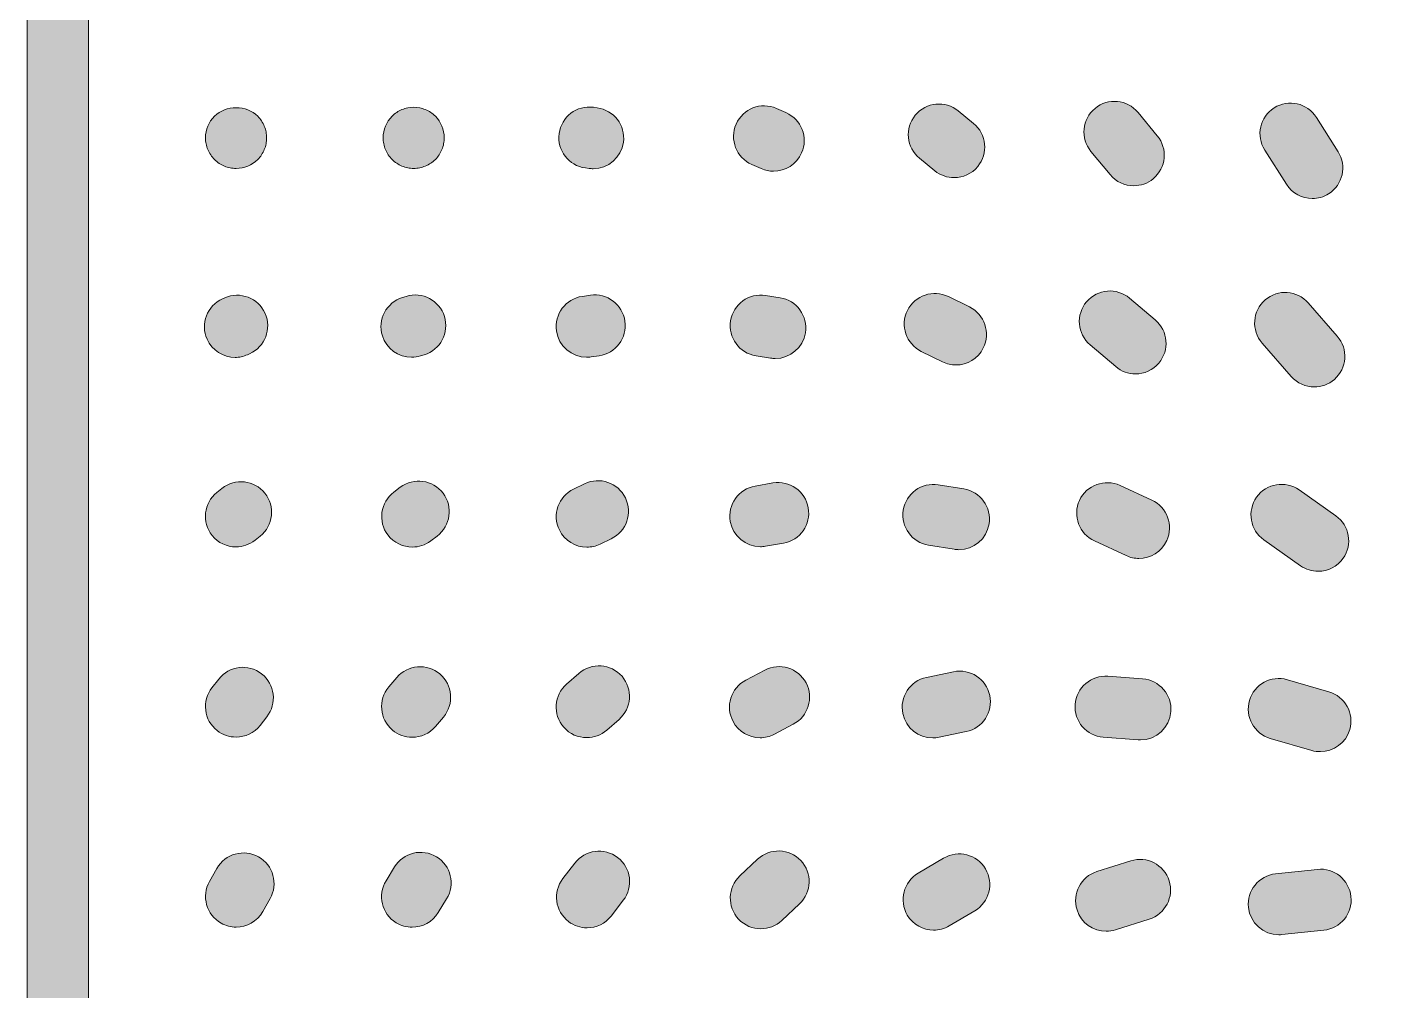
# Model space of a CAD drawing. Header units: millimetres. Extents: x 4.1 to 58.2, y -191.1 to -111.5.
# Drawn here: x 4.09 to 30.85, y -151.05 to -132.14 of the extents above; entities that cross this region are included whole.
import ezdxf

# ---------------------------------------------------------------- set-up
doc = ezdxf.new("R2010")
doc.units = ezdxf.units.MM
doc.header["$MEASUREMENT"] = 0
doc.layers.add('Layer 1', color=7, linetype='Continuous', lineweight=0)

msp = doc.modelspace()

# ---------------------------------------------------------------- hatches: boundary and pattern name
at = {"layer": 'Layer 1', "true_color": 0x006981, "transparency": 33554687}
h = msp.add_hatch(color=146, dxfattribs=at)
h.dxf.hatch_style = 2
edge = h.paths.add_edge_path()
edge.add_spline(control_points=[(5.286, -189.875), (5.286, -189.875), (57.014, -189.875), (57.014, -189.875), (57.014, -189.875), (57.014, -112.748), (57.014, -112.748), (57.014, -112.748), (5.286, -112.748), (5.286, -112.748), (5.286, -112.748), (5.286, -189.875), (5.286, -189.875)], knot_values=[0, 0, 0, 0, 1, 1, 1, 2, 2, 2, 3, 3, 3, 4, 4, 4, 4], degree=3, periodic=0)
edge = h.paths.add_edge_path()
edge.add_spline(control_points=[(57.614, -191.075), (57.614, -191.075), (4.686, -191.075), (4.686, -191.075), (4.355, -191.075), (4.086, -190.806), (4.086, -190.475), (4.086, -190.475), (4.086, -112.148), (4.086, -112.148), (4.086, -111.816), (4.355, -111.548), (4.686, -111.548), (4.686, -111.548), (57.614, -111.548), (57.614, -111.548), (57.945, -111.548), (58.214, -111.816), (58.214, -112.148), (58.214, -112.148), (58.214, -190.475), (58.214, -190.475), (58.214, -190.806), (57.945, -191.075), (57.614, -191.075)], knot_values=[0, 0, 0, 0, 1, 1, 1, 2, 2, 2, 3, 3, 3, 4, 4, 4, 5, 5, 5, 6, 6, 6, 7, 7, 7, 8, 8, 8, 8], degree=3, periodic=0)
h = msp.add_hatch(color=146, dxfattribs=at)
h.dxf.hatch_style = 2
edge = h.paths.add_edge_path()
edge.add_spline(control_points=[(25.804, -135.25), (25.631, -135.25), (25.46, -135.175), (25.341, -135.032), (25.341, -135.032), (24.964, -134.575), (24.964, -134.575), (24.753, -134.32), (24.789, -133.942), (25.044, -133.731), (25.299, -133.519), (25.678, -133.556), (25.889, -133.811), (25.889, -133.811), (26.266, -134.267), (26.266, -134.267), (26.477, -134.523), (26.441, -134.901), (26.186, -135.112), (26.074, -135.204), (25.939, -135.25), (25.804, -135.25)], knot_values=[0, 0, 0, 0, 1, 1, 1, 2, 2, 2, 3, 3, 3, 4, 4, 4, 5, 5, 5, 6, 6, 6, 7, 7, 7, 7], degree=3, periodic=0)
h = msp.add_hatch(color=146, dxfattribs=at)
h.dxf.hatch_style = 2
edge = h.paths.add_edge_path()
edge.add_spline(control_points=[(8.184, -134.909), (8.146, -134.909), (8.107, -134.906), (8.068, -134.899), (8.029, -134.892), (7.994, -134.881), (7.955, -134.863), (7.92, -134.849), (7.884, -134.832), (7.853, -134.81), (7.821, -134.789), (7.789, -134.761), (7.761, -134.736), (7.733, -134.708), (7.708, -134.676), (7.687, -134.645), (7.666, -134.609), (7.648, -134.577), (7.631, -134.539), (7.616, -134.503), (7.606, -134.465), (7.599, -134.429), (7.588, -134.391), (7.585, -134.348), (7.585, -134.309), (7.585, -134.151), (7.648, -133.999), (7.761, -133.886), (7.983, -133.664), (8.389, -133.664), (8.611, -133.886), (8.636, -133.914), (8.664, -133.946), (8.685, -133.978), (8.706, -134.01), (8.724, -134.045), (8.738, -134.08), (8.756, -134.119), (8.766, -134.154), (8.773, -134.193), (8.781, -134.232), (8.784, -134.271), (8.784, -134.309), (8.784, -134.348), (8.781, -134.391), (8.773, -134.429), (8.766, -134.465), (8.756, -134.503), (8.738, -134.539), (8.724, -134.577), (8.706, -134.609), (8.685, -134.645), (8.664, -134.676), (8.636, -134.708), (8.611, -134.736), (8.498, -134.846), (8.343, -134.909), (8.184, -134.909)], knot_values=[0, 0, 0, 0, 1, 1, 1, 2, 2, 2, 3, 3, 3, 4, 4, 4, 5, 5, 5, 6, 6, 6, 7, 7, 7, 8, 8, 8, 9, 9, 9, 10, 10, 10, 11, 11, 11, 12, 12, 12, 13, 13, 13, 14, 14, 14, 15, 15, 15, 16, 16, 16, 17, 17, 17, 18, 18, 18, 19, 19, 19, 19], degree=3, periodic=0)
h = msp.add_hatch(color=146, dxfattribs=at)
h.dxf.hatch_style = 2
edge = h.paths.add_edge_path()
edge.add_spline(control_points=[(11.67, -134.909), (11.631, -134.909), (11.592, -134.906), (11.553, -134.899), (11.515, -134.888), (11.479, -134.878), (11.44, -134.863), (11.405, -134.849), (11.37, -134.828), (11.338, -134.807), (11.306, -134.786), (11.275, -134.761), (11.247, -134.733), (11.218, -134.705), (11.194, -134.676), (11.172, -134.641), (11.151, -134.609), (11.134, -134.574), (11.116, -134.539), (11.102, -134.503), (11.091, -134.465), (11.084, -134.426), (11.074, -134.387), (11.07, -134.348), (11.07, -134.309), (11.07, -134.151), (11.134, -133.996), (11.247, -133.886), (11.275, -133.858), (11.306, -133.833), (11.338, -133.809), (11.37, -133.788), (11.405, -133.77), (11.44, -133.755), (11.479, -133.738), (11.515, -133.727), (11.553, -133.72), (11.631, -133.706), (11.712, -133.706), (11.79, -133.72), (11.825, -133.727), (11.864, -133.738), (11.899, -133.755), (11.938, -133.77), (11.973, -133.788), (12.005, -133.809), (12.037, -133.833), (12.069, -133.858), (12.097, -133.886), (12.206, -133.996), (12.27, -134.151), (12.27, -134.309), (12.27, -134.348), (12.266, -134.387), (12.259, -134.426), (12.252, -134.465), (12.241, -134.503), (12.224, -134.539), (12.21, -134.574), (12.192, -134.609), (12.171, -134.641), (12.15, -134.676), (12.121, -134.705), (12.097, -134.733), (12.069, -134.761), (12.037, -134.786), (12.005, -134.807), (11.97, -134.828), (11.938, -134.849), (11.899, -134.863), (11.864, -134.878), (11.825, -134.888), (11.79, -134.899), (11.751, -134.906), (11.709, -134.909), (11.67, -134.909)], knot_values=[0, 0, 0, 0, 1, 1, 1, 2, 2, 2, 3, 3, 3, 4, 4, 4, 5, 5, 5, 6, 6, 6, 7, 7, 7, 8, 8, 8, 9, 9, 9, 10, 10, 10, 11, 11, 11, 12, 12, 12, 13, 13, 13, 14, 14, 14, 15, 15, 15, 16, 16, 16, 17, 17, 17, 18, 18, 18, 19, 19, 19, 20, 20, 20, 21, 21, 21, 22, 22, 22, 23, 23, 23, 24, 24, 24, 25, 25, 25, 25], degree=3, periodic=0)
h = msp.add_hatch(color=146, dxfattribs=at)
h.dxf.hatch_style = 2
edge = h.paths.add_edge_path()
edge.add_spline(control_points=[(15.194, -134.915), (15.167, -134.915), (15.141, -134.913), (15.114, -134.909), (15.114, -134.909), (15.041, -134.9), (15.041, -134.9), (14.713, -134.856), (14.482, -134.554), (14.526, -134.226), (14.57, -133.897), (14.872, -133.664), (15.2, -133.71), (15.2, -133.71), (15.272, -133.72), (15.272, -133.72), (15.601, -133.764), (15.831, -134.066), (15.788, -134.394), (15.747, -134.695), (15.49, -134.915), (15.194, -134.915)], knot_values=[0, 0, 0, 0, 1, 1, 1, 2, 2, 2, 3, 3, 3, 4, 4, 4, 5, 5, 5, 6, 6, 6, 7, 7, 7, 7], degree=3, periodic=0)
h = msp.add_hatch(color=146, dxfattribs=at)
h.dxf.hatch_style = 2
edge = h.paths.add_edge_path()
edge.add_spline(control_points=[(18.736, -134.964), (18.655, -134.964), (18.573, -134.948), (18.494, -134.913), (18.494, -134.913), (18.307, -134.831), (18.307, -134.831), (18.004, -134.697), (17.866, -134.343), (17.999, -134.04), (18.133, -133.737), (18.486, -133.598), (18.79, -133.732), (18.79, -133.732), (18.977, -133.815), (18.977, -133.815), (19.281, -133.948), (19.419, -134.302), (19.285, -134.605), (19.186, -134.83), (18.966, -134.964), (18.736, -134.964)], knot_values=[0, 0, 0, 0, 1, 1, 1, 2, 2, 2, 3, 3, 3, 4, 4, 4, 5, 5, 5, 6, 6, 6, 7, 7, 7, 7], degree=3, periodic=0)
h = msp.add_hatch(color=146, dxfattribs=at)
h.dxf.hatch_style = 2
edge = h.paths.add_edge_path()
edge.add_spline(control_points=[(22.279, -135.091), (22.145, -135.091), (22.01, -135.046), (21.898, -134.955), (21.898, -134.955), (21.599, -134.709), (21.599, -134.709), (21.343, -134.499), (21.306, -134.121), (21.516, -133.865), (21.726, -133.609), (22.105, -133.572), (22.361, -133.782), (22.361, -133.782), (22.66, -134.027), (22.66, -134.027), (22.916, -134.237), (22.953, -134.616), (22.743, -134.872), (22.624, -135.016), (22.452, -135.091), (22.279, -135.091)], knot_values=[0, 0, 0, 0, 1, 1, 1, 2, 2, 2, 3, 3, 3, 4, 4, 4, 5, 5, 5, 6, 6, 6, 7, 7, 7, 7], degree=3, periodic=0)
h = msp.add_hatch(color=146, dxfattribs=at)
h.dxf.hatch_style = 2
edge = h.paths.add_edge_path()
edge.add_spline(control_points=[(29.309, -135.501), (29.11, -135.501), (28.915, -135.403), (28.801, -135.222), (28.801, -135.222), (28.375, -134.549), (28.375, -134.549), (28.198, -134.268), (28.281, -133.898), (28.561, -133.721), (28.84, -133.543), (29.212, -133.627), (29.389, -133.907), (29.389, -133.907), (29.815, -134.581), (29.815, -134.581), (29.992, -134.861), (29.909, -135.231), (29.629, -135.408), (29.529, -135.471), (29.418, -135.501), (29.309, -135.501)], knot_values=[0, 0, 0, 0, 1, 1, 1, 2, 2, 2, 3, 3, 3, 4, 4, 4, 5, 5, 5, 6, 6, 6, 7, 7, 7, 7], degree=3, periodic=0)
h = msp.add_hatch(color=146, dxfattribs=at)
h.dxf.hatch_style = 2
edge = h.paths.add_edge_path()
edge.add_spline(control_points=[(22.313, -138.768), (22.224, -138.768), (22.133, -138.748), (22.048, -138.706), (22.048, -138.706), (21.635, -138.502), (21.635, -138.502), (21.338, -138.355), (21.216, -137.995), (21.362, -137.698), (21.509, -137.401), (21.869, -137.279), (22.166, -137.426), (22.166, -137.426), (22.579, -137.629), (22.579, -137.629), (22.876, -137.776), (22.998, -138.136), (22.851, -138.433), (22.747, -138.645), (22.534, -138.768), (22.313, -138.768)], knot_values=[0, 0, 0, 0, 1, 1, 1, 2, 2, 2, 3, 3, 3, 4, 4, 4, 5, 5, 5, 6, 6, 6, 7, 7, 7, 7], degree=3, periodic=0)
h = msp.add_hatch(color=146, dxfattribs=at)
h.dxf.hatch_style = 2
edge = h.paths.add_edge_path()
edge.add_spline(control_points=[(25.838, -138.943), (25.701, -138.943), (25.563, -138.896), (25.45, -138.8), (25.45, -138.8), (24.947, -138.373), (24.947, -138.373), (24.694, -138.158), (24.663, -137.779), (24.878, -137.527), (25.092, -137.274), (25.47, -137.243), (25.723, -137.458), (25.723, -137.458), (26.227, -137.885), (26.227, -137.885), (26.48, -138.1), (26.511, -138.478), (26.296, -138.731), (26.178, -138.871), (26.009, -138.943), (25.838, -138.943)], knot_values=[0, 0, 0, 0, 1, 1, 1, 2, 2, 2, 3, 3, 3, 4, 4, 4, 5, 5, 5, 6, 6, 6, 7, 7, 7, 7], degree=3, periodic=0)
h = msp.add_hatch(color=146, dxfattribs=at)
h.dxf.hatch_style = 2
edge = h.paths.add_edge_path()
edge.add_spline(control_points=[(29.348, -139.198), (29.18, -139.198), (29.014, -139.128), (28.895, -138.992), (28.895, -138.992), (28.325, -138.338), (28.325, -138.338), (28.107, -138.088), (28.133, -137.709), (28.383, -137.492), (28.633, -137.274), (29.012, -137.3), (29.23, -137.55), (29.23, -137.55), (29.8, -138.204), (29.8, -138.204), (30.018, -138.454), (29.992, -138.833), (29.742, -139.051), (29.628, -139.15), (29.488, -139.198), (29.348, -139.198)], knot_values=[0, 0, 0, 0, 1, 1, 1, 2, 2, 2, 3, 3, 3, 4, 4, 4, 5, 5, 5, 6, 6, 6, 7, 7, 7, 7], degree=3, periodic=0)
h = msp.add_hatch(color=146, dxfattribs=at)
h.dxf.hatch_style = 2
edge = h.paths.add_edge_path()
edge.add_spline(control_points=[(8.164, -138.619), (7.935, -138.619), (7.716, -138.486), (7.616, -138.263), (7.481, -137.961), (7.617, -137.606), (7.919, -137.471), (7.919, -137.471), (7.961, -137.452), (7.961, -137.452), (8.264, -137.316), (8.619, -137.452), (8.754, -137.755), (8.889, -138.057), (8.754, -138.412), (8.451, -138.547), (8.451, -138.547), (8.409, -138.566), (8.409, -138.566), (8.329, -138.602), (8.246, -138.619), (8.164, -138.619)], knot_values=[0, 0, 0, 0, 1, 1, 1, 2, 2, 2, 3, 3, 3, 4, 4, 4, 5, 5, 5, 6, 6, 6, 7, 7, 7, 7], degree=3, periodic=0)
h = msp.add_hatch(color=146, dxfattribs=at)
h.dxf.hatch_style = 2
edge = h.paths.add_edge_path()
edge.add_spline(control_points=[(11.629, -138.617), (11.373, -138.617), (11.135, -138.451), (11.056, -138.194), (10.958, -137.878), (11.135, -137.542), (11.451, -137.443), (11.451, -137.443), (11.524, -137.421), (11.524, -137.421), (11.841, -137.324), (12.177, -137.501), (12.274, -137.817), (12.372, -138.134), (12.195, -138.469), (11.879, -138.568), (11.879, -138.568), (11.806, -138.59), (11.806, -138.59), (11.747, -138.608), (11.687, -138.617), (11.629, -138.617)], knot_values=[0, 0, 0, 0, 1, 1, 1, 2, 2, 2, 3, 3, 3, 4, 4, 4, 5, 5, 5, 6, 6, 6, 7, 7, 7, 7], degree=3, periodic=0)
h = msp.add_hatch(color=146, dxfattribs=at)
h.dxf.hatch_style = 2
edge = h.paths.add_edge_path()
edge.add_spline(control_points=[(15.066, -138.616), (14.772, -138.616), (14.515, -138.4), (14.473, -138.1), (14.426, -137.772), (14.654, -137.469), (14.982, -137.422), (14.982, -137.422), (15.139, -137.399), (15.139, -137.399), (15.469, -137.351), (15.771, -137.581), (15.818, -137.909), (15.865, -138.237), (15.637, -138.54), (15.309, -138.587), (15.309, -138.587), (15.152, -138.61), (15.152, -138.61), (15.123, -138.614), (15.094, -138.616), (15.066, -138.616)], knot_values=[0, 0, 0, 0, 1, 1, 1, 2, 2, 2, 3, 3, 3, 4, 4, 4, 5, 5, 5, 6, 6, 6, 7, 7, 7, 7], degree=3, periodic=0)
h = msp.add_hatch(color=146, dxfattribs=at)
h.dxf.hatch_style = 2
edge = h.paths.add_edge_path()
edge.add_spline(control_points=[(18.768, -138.641), (18.737, -138.641), (18.705, -138.639), (18.674, -138.633), (18.674, -138.633), (18.39, -138.589), (18.39, -138.589), (18.063, -138.537), (17.839, -138.23), (17.891, -137.902), (17.943, -137.575), (18.25, -137.351), (18.577, -137.403), (18.577, -137.403), (18.861, -137.448), (18.861, -137.448), (19.188, -137.5), (19.412, -137.807), (19.36, -138.135), (19.313, -138.43), (19.058, -138.641), (18.768, -138.641)], knot_values=[0, 0, 0, 0, 1, 1, 1, 2, 2, 2, 3, 3, 3, 4, 4, 4, 5, 5, 5, 6, 6, 6, 7, 7, 7, 7], degree=3, periodic=0)
h = msp.add_hatch(color=146, dxfattribs=at)
h.dxf.hatch_style = 2
edge = h.paths.add_edge_path()
edge.add_spline(control_points=[(8.183, -142.339), (8.007, -142.339), (7.833, -142.262), (7.715, -142.114), (7.508, -141.855), (7.55, -141.478), (7.808, -141.271), (7.808, -141.271), (7.907, -141.191), (7.907, -141.191), (8.166, -140.984), (8.544, -141.026), (8.751, -141.285), (8.958, -141.544), (8.916, -141.921), (8.657, -142.128), (8.657, -142.128), (8.558, -142.208), (8.558, -142.208), (8.447, -142.296), (8.315, -142.339), (8.183, -142.339)], knot_values=[0, 0, 0, 0, 1, 1, 1, 2, 2, 2, 3, 3, 3, 4, 4, 4, 5, 5, 5, 6, 6, 6, 7, 7, 7, 7], degree=3, periodic=0)
h = msp.add_hatch(color=146, dxfattribs=at)
h.dxf.hatch_style = 2
edge = h.paths.add_edge_path()
edge.add_spline(control_points=[(11.644, -142.343), (11.462, -142.343), (11.282, -142.261), (11.164, -142.105), (10.965, -141.841), (11.017, -141.465), (11.281, -141.265), (11.281, -141.265), (11.408, -141.169), (11.408, -141.169), (11.672, -140.969), (12.048, -141.022), (12.248, -141.286), (12.448, -141.55), (12.395, -141.927), (12.131, -142.126), (12.131, -142.126), (12.005, -142.222), (12.005, -142.222), (11.897, -142.304), (11.769, -142.343), (11.644, -142.343)], knot_values=[0, 0, 0, 0, 1, 1, 1, 2, 2, 2, 3, 3, 3, 4, 4, 4, 5, 5, 5, 6, 6, 6, 7, 7, 7, 7], degree=3, periodic=0)
h = msp.add_hatch(color=146, dxfattribs=at)
h.dxf.hatch_style = 2
edge = h.paths.add_edge_path()
edge.add_spline(control_points=[(15.07, -142.345), (14.848, -142.345), (14.634, -142.221), (14.53, -142.007), (14.385, -141.709), (14.51, -141.35), (14.808, -141.206), (14.808, -141.206), (15.025, -141.1), (15.025, -141.1), (15.323, -140.955), (15.682, -141.08), (15.826, -141.378), (15.971, -141.677), (15.847, -142.035), (15.548, -142.18), (15.548, -142.18), (15.332, -142.285), (15.332, -142.285), (15.247, -142.326), (15.158, -142.345), (15.07, -142.345)], knot_values=[0, 0, 0, 0, 1, 1, 1, 2, 2, 2, 3, 3, 3, 4, 4, 4, 5, 5, 5, 6, 6, 6, 7, 7, 7, 7], degree=3, periodic=0)
h = msp.add_hatch(color=146, dxfattribs=at)
h.dxf.hatch_style = 2
edge = h.paths.add_edge_path()
edge.add_spline(control_points=[(18.475, -142.337), (18.189, -142.337), (17.935, -142.131), (17.885, -141.839), (17.828, -141.512), (18.046, -141.202), (18.373, -141.145), (18.373, -141.145), (18.722, -141.085), (18.722, -141.085), (19.048, -141.03), (19.359, -141.247), (19.416, -141.573), (19.473, -141.9), (19.254, -142.21), (18.927, -142.267), (18.927, -142.267), (18.578, -142.328), (18.578, -142.328), (18.544, -142.333), (18.509, -142.337), (18.475, -142.337)], knot_values=[0, 0, 0, 0, 1, 1, 1, 2, 2, 2, 3, 3, 3, 4, 4, 4, 5, 5, 5, 6, 6, 6, 7, 7, 7, 7], degree=3, periodic=0)
h = msp.add_hatch(color=146, dxfattribs=at)
h.dxf.hatch_style = 2
edge = h.paths.add_edge_path()
edge.add_spline(control_points=[(25.907, -142.566), (25.822, -142.566), (25.737, -142.548), (25.656, -142.511), (25.656, -142.511), (25.033, -142.223), (25.033, -142.223), (24.732, -142.084), (24.601, -141.728), (24.739, -141.427), (24.878, -141.126), (25.235, -140.995), (25.536, -141.134), (25.536, -141.134), (26.158, -141.421), (26.158, -141.421), (26.459, -141.56), (26.591, -141.916), (26.452, -142.217), (26.351, -142.437), (26.133, -142.566), (25.907, -142.566)], knot_values=[0, 0, 0, 0, 1, 1, 1, 2, 2, 2, 3, 3, 3, 4, 4, 4, 5, 5, 5, 6, 6, 6, 7, 7, 7, 7], degree=3, periodic=0)
h = msp.add_hatch(color=146, dxfattribs=at)
h.dxf.hatch_style = 2
edge = h.paths.add_edge_path()
edge.add_spline(control_points=[(29.424, -142.819), (29.304, -142.819), (29.184, -142.783), (29.079, -142.709), (29.079, -142.709), (28.359, -142.201), (28.359, -142.201), (28.089, -142.011), (28.024, -141.636), (28.215, -141.365), (28.406, -141.095), (28.78, -141.03), (29.051, -141.221), (29.051, -141.221), (29.77, -141.728), (29.77, -141.728), (30.041, -141.919), (30.105, -142.293), (29.915, -142.564), (29.798, -142.73), (29.612, -142.819), (29.424, -142.819)], knot_values=[0, 0, 0, 0, 1, 1, 1, 2, 2, 2, 3, 3, 3, 4, 4, 4, 5, 5, 5, 6, 6, 6, 7, 7, 7, 7], degree=3, periodic=0)
h = msp.add_hatch(color=146, dxfattribs=at)
h.dxf.hatch_style = 2
edge = h.paths.add_edge_path()
edge.add_spline(control_points=[(22.373, -142.394), (22.341, -142.394), (22.309, -142.392), (22.277, -142.386), (22.277, -142.386), (21.778, -142.307), (21.778, -142.307), (21.451, -142.254), (21.228, -141.947), (21.28, -141.619), (21.333, -141.292), (21.64, -141.069), (21.967, -141.121), (21.967, -141.121), (22.467, -141.201), (22.467, -141.201), (22.794, -141.254), (23.017, -141.561), (22.964, -141.889), (22.917, -142.184), (22.662, -142.394), (22.373, -142.394)], knot_values=[0, 0, 0, 0, 1, 1, 1, 2, 2, 2, 3, 3, 3, 4, 4, 4, 5, 5, 5, 6, 6, 6, 7, 7, 7, 7], degree=3, periodic=0)
h = msp.add_hatch(color=146, dxfattribs=at)
h.dxf.hatch_style = 2
edge = h.paths.add_edge_path()
edge.add_spline(control_points=[(8.184, -146.073), (8.054, -146.073), (7.924, -146.031), (7.814, -145.945), (7.553, -145.741), (7.508, -145.363), (7.712, -145.103), (7.712, -145.103), (7.844, -144.934), (7.844, -144.934), (8.049, -144.672), (8.426, -144.627), (8.687, -144.831), (8.948, -145.036), (8.993, -145.413), (8.789, -145.674), (8.789, -145.674), (8.657, -145.843), (8.657, -145.843), (8.538, -145.994), (8.362, -146.073), (8.184, -146.073)], knot_values=[0, 0, 0, 0, 1, 1, 1, 2, 2, 2, 3, 3, 3, 4, 4, 4, 5, 5, 5, 6, 6, 6, 7, 7, 7, 7], degree=3, periodic=0)
h = msp.add_hatch(color=146, dxfattribs=at)
h.dxf.hatch_style = 2
edge = h.paths.add_edge_path()
edge.add_spline(control_points=[(11.64, -146.077), (11.503, -146.077), (11.366, -146.03), (11.253, -145.935), (11, -145.72), (10.968, -145.342), (11.183, -145.089), (11.183, -145.089), (11.339, -144.904), (11.339, -144.904), (11.553, -144.651), (11.932, -144.62), (12.184, -144.834), (12.437, -145.048), (12.469, -145.426), (12.255, -145.679), (12.255, -145.679), (12.099, -145.864), (12.099, -145.864), (11.98, -146.004), (11.811, -146.077), (11.64, -146.077)], knot_values=[0, 0, 0, 0, 1, 1, 1, 2, 2, 2, 3, 3, 3, 4, 4, 4, 5, 5, 5, 6, 6, 6, 7, 7, 7, 7], degree=3, periodic=0)
h = msp.add_hatch(color=146, dxfattribs=at)
h.dxf.hatch_style = 2
edge = h.paths.add_edge_path()
edge.add_spline(control_points=[(15.067, -146.084), (14.9, -146.084), (14.733, -146.015), (14.615, -145.879), (14.397, -145.629), (14.423, -145.25), (14.672, -145.032), (14.672, -145.032), (14.913, -144.822), (14.913, -144.822), (15.163, -144.605), (15.542, -144.63), (15.76, -144.88), (15.977, -145.13), (15.951, -145.509), (15.702, -145.727), (15.702, -145.727), (15.461, -145.937), (15.461, -145.937), (15.347, -146.036), (15.207, -146.084), (15.067, -146.084)], knot_values=[0, 0, 0, 0, 1, 1, 1, 2, 2, 2, 3, 3, 3, 4, 4, 4, 5, 5, 5, 6, 6, 6, 7, 7, 7, 7], degree=3, periodic=0)
h = msp.add_hatch(color=146, dxfattribs=at)
h.dxf.hatch_style = 2
edge = h.paths.add_edge_path()
edge.add_spline(control_points=[(18.47, -146.086), (18.254, -146.086), (18.046, -145.97), (17.939, -145.767), (17.784, -145.474), (17.896, -145.111), (18.188, -144.956), (18.188, -144.956), (18.561, -144.759), (18.561, -144.759), (18.853, -144.603), (19.217, -144.716), (19.372, -145.008), (19.527, -145.301), (19.415, -145.664), (19.122, -145.819), (19.122, -145.819), (18.75, -146.016), (18.75, -146.016), (18.66, -146.064), (18.564, -146.086), (18.47, -146.086)], knot_values=[0, 0, 0, 0, 1, 1, 1, 2, 2, 2, 3, 3, 3, 4, 4, 4, 5, 5, 5, 6, 6, 6, 7, 7, 7, 7], degree=3, periodic=0)
h = msp.add_hatch(color=146, dxfattribs=at)
h.dxf.hatch_style = 2
edge = h.paths.add_edge_path()
edge.add_spline(control_points=[(21.858, -146.09), (21.58, -146.09), (21.331, -145.896), (21.272, -145.613), (21.204, -145.288), (21.412, -144.97), (21.736, -144.902), (21.736, -144.902), (22.268, -144.791), (22.268, -144.791), (22.59, -144.724), (22.911, -144.931), (22.978, -145.256), (23.046, -145.58), (22.838, -145.898), (22.514, -145.966), (22.514, -145.966), (21.982, -146.077), (21.982, -146.077), (21.94, -146.086), (21.899, -146.09), (21.858, -146.09)], knot_values=[0, 0, 0, 0, 1, 1, 1, 2, 2, 2, 3, 3, 3, 4, 4, 4, 5, 5, 5, 6, 6, 6, 7, 7, 7, 7], degree=3, periodic=0)
h = msp.add_hatch(color=146, dxfattribs=at)
h.dxf.hatch_style = 2
edge = h.paths.add_edge_path()
edge.add_spline(control_points=[(25.935, -146.129), (25.92, -146.129), (25.905, -146.128), (25.89, -146.127), (25.89, -146.127), (25.207, -146.076), (25.207, -146.076), (24.877, -146.051), (24.629, -145.763), (24.654, -145.433), (24.679, -145.102), (24.968, -144.855), (25.297, -144.879), (25.297, -144.879), (25.979, -144.93), (25.979, -144.93), (26.31, -144.955), (26.558, -145.243), (26.533, -145.573), (26.509, -145.888), (26.246, -146.129), (25.935, -146.129)], knot_values=[0, 0, 0, 0, 1, 1, 1, 2, 2, 2, 3, 3, 3, 4, 4, 4, 5, 5, 5, 6, 6, 6, 7, 7, 7, 7], degree=3, periodic=0)
h = msp.add_hatch(color=146, dxfattribs=at)
h.dxf.hatch_style = 2
edge = h.paths.add_edge_path()
edge.add_spline(control_points=[(29.467, -146.359), (29.412, -146.359), (29.356, -146.352), (29.3, -146.336), (29.3, -146.336), (28.485, -146.1), (28.485, -146.1), (28.167, -146.007), (27.984, -145.674), (28.076, -145.356), (28.168, -145.038), (28.5, -144.854), (28.819, -144.947), (28.819, -144.947), (29.634, -145.183), (29.634, -145.183), (29.952, -145.275), (30.135, -145.608), (30.043, -145.926), (29.967, -146.189), (29.727, -146.359), (29.467, -146.359)], knot_values=[0, 0, 0, 0, 1, 1, 1, 2, 2, 2, 3, 3, 3, 4, 4, 4, 5, 5, 5, 6, 6, 6, 7, 7, 7, 7], degree=3, periodic=0)
h = msp.add_hatch(color=146, dxfattribs=at)
h.dxf.hatch_style = 2
edge = h.paths.add_edge_path()
edge.add_spline(control_points=[(11.64, -149.806), (11.533, -149.806), (11.425, -149.778), (11.328, -149.718), (11.045, -149.545), (10.956, -149.176), (11.129, -148.893), (11.129, -148.893), (11.294, -148.623), (11.294, -148.623), (11.467, -148.34), (11.836, -148.251), (12.119, -148.424), (12.401, -148.596), (12.491, -148.966), (12.318, -149.248), (12.318, -149.248), (12.153, -149.519), (12.153, -149.519), (12.04, -149.704), (11.842, -149.806), (11.64, -149.806)], knot_values=[0, 0, 0, 0, 1, 1, 1, 2, 2, 2, 3, 3, 3, 4, 4, 4, 5, 5, 5, 6, 6, 6, 7, 7, 7, 7], degree=3, periodic=0)
h = msp.add_hatch(color=146, dxfattribs=at)
h.dxf.hatch_style = 2
edge = h.paths.add_edge_path()
edge.add_spline(control_points=[(15.074, -149.818), (14.947, -149.818), (14.819, -149.777), (14.71, -149.694), (14.447, -149.492), (14.397, -149.115), (14.599, -148.852), (14.599, -148.852), (14.833, -148.547), (14.833, -148.547), (15.034, -148.284), (15.411, -148.234), (15.674, -148.436), (15.937, -148.637), (15.987, -149.014), (15.785, -149.277), (15.785, -149.277), (15.551, -149.583), (15.551, -149.583), (15.433, -149.737), (15.255, -149.818), (15.074, -149.818)], knot_values=[0, 0, 0, 0, 1, 1, 1, 2, 2, 2, 3, 3, 3, 4, 4, 4, 5, 5, 5, 6, 6, 6, 7, 7, 7, 7], degree=3, periodic=0)
h = msp.add_hatch(color=146, dxfattribs=at)
h.dxf.hatch_style = 2
edge = h.paths.add_edge_path()
edge.add_spline(control_points=[(18.485, -149.836), (18.325, -149.836), (18.166, -149.772), (18.048, -149.647), (17.821, -149.405), (17.833, -149.026), (18.074, -148.798), (18.074, -148.798), (18.422, -148.471), (18.422, -148.471), (18.664, -148.244), (19.044, -148.256), (19.27, -148.497), (19.497, -148.739), (19.486, -149.118), (19.244, -149.345), (19.244, -149.345), (18.896, -149.673), (18.896, -149.673), (18.78, -149.782), (18.632, -149.836), (18.485, -149.836)], knot_values=[0, 0, 0, 0, 1, 1, 1, 2, 2, 2, 3, 3, 3, 4, 4, 4, 5, 5, 5, 6, 6, 6, 7, 7, 7, 7], degree=3, periodic=0)
h = msp.add_hatch(color=146, dxfattribs=at)
h.dxf.hatch_style = 2
edge = h.paths.add_edge_path()
edge.add_spline(control_points=[(8.185, -149.803), (8.085, -149.803), (7.983, -149.778), (7.89, -149.725), (7.602, -149.561), (7.5, -149.195), (7.663, -148.907), (7.663, -148.907), (7.808, -148.652), (7.808, -148.652), (7.971, -148.364), (8.337, -148.262), (8.625, -148.426), (8.914, -148.589), (9.015, -148.955), (8.852, -149.244), (8.852, -149.244), (8.708, -149.498), (8.708, -149.498), (8.597, -149.693), (8.394, -149.803), (8.185, -149.803)], knot_values=[0, 0, 0, 0, 1, 1, 1, 2, 2, 2, 3, 3, 3, 4, 4, 4, 5, 5, 5, 6, 6, 6, 7, 7, 7, 7], degree=3, periodic=0)
h = msp.add_hatch(color=146, dxfattribs=at)
h.dxf.hatch_style = 2
edge = h.paths.add_edge_path()
edge.add_spline(control_points=[(21.877, -149.863), (21.672, -149.863), (21.472, -149.757), (21.36, -149.568), (21.192, -149.283), (21.286, -148.915), (21.572, -148.746), (21.572, -148.746), (22.073, -148.45), (22.073, -148.45), (22.359, -148.281), (22.727, -148.376), (22.895, -148.661), (23.064, -148.946), (22.969, -149.314), (22.684, -149.483), (22.684, -149.483), (22.182, -149.779), (22.182, -149.779), (22.086, -149.836), (21.981, -149.863), (21.877, -149.863)], knot_values=[0, 0, 0, 0, 1, 1, 1, 2, 2, 2, 3, 3, 3, 4, 4, 4, 5, 5, 5, 6, 6, 6, 7, 7, 7, 7], degree=3, periodic=0)
h = msp.add_hatch(color=146, dxfattribs=at)
h.dxf.hatch_style = 2
edge = h.paths.add_edge_path()
edge.add_spline(control_points=[(25.263, -149.886), (25.008, -149.886), (24.772, -149.723), (24.691, -149.467), (24.591, -149.151), (24.765, -148.814), (25.081, -148.714), (25.081, -148.714), (25.745, -148.503), (25.745, -148.503), (26.061, -148.402), (26.398, -148.577), (26.499, -148.893), (26.599, -149.209), (26.424, -149.546), (26.108, -149.647), (26.108, -149.647), (25.444, -149.858), (25.444, -149.858), (25.384, -149.877), (25.323, -149.886), (25.263, -149.886)], knot_values=[0, 0, 0, 0, 1, 1, 1, 2, 2, 2, 3, 3, 3, 4, 4, 4, 5, 5, 5, 6, 6, 6, 7, 7, 7, 7], degree=3, periodic=0)
h = msp.add_hatch(color=146, dxfattribs=at)
h.dxf.hatch_style = 2
edge = h.paths.add_edge_path()
edge.add_spline(control_points=[(28.651, -149.954), (28.347, -149.954), (28.087, -149.725), (28.055, -149.417), (28.02, -149.088), (28.259, -148.792), (28.588, -148.758), (28.588, -148.758), (29.409, -148.671), (29.409, -148.671), (29.738, -148.632), (30.033, -148.875), (30.068, -149.205), (30.103, -149.534), (29.864, -149.83), (29.534, -149.864), (29.534, -149.864), (28.714, -149.951), (28.714, -149.951), (28.693, -149.953), (28.672, -149.954), (28.651, -149.954)], knot_values=[0, 0, 0, 0, 1, 1, 1, 2, 2, 2, 3, 3, 3, 4, 4, 4, 5, 5, 5, 6, 6, 6, 7, 7, 7, 7], degree=3, periodic=0)

# ---------------------------------------------------------------- linework, layer by layer
at = {"layer": 'Layer 1'}
for points, knots in [([(57.614, -191.075), (57.614, -191.075), (4.686, -191.075), (4.686, -191.075), (4.355, -191.075), (4.086, -190.806), (4.086, -190.475), (4.086, -190.475), (4.086, -112.148), (4.086, -112.148), (4.086, -111.816), (4.355, -111.548), (4.686, -111.548), (4.686, -111.548), (57.614, -111.548), (57.614, -111.548), (57.945, -111.548), (58.214, -111.816), (58.214, -112.148), (58.214, -112.148), (58.214, -190.475), (58.214, -190.475), (58.214, -190.806), (57.945, -191.075), (57.614, -191.075)], [0, 0, 0, 0, 1, 1, 1, 2, 2, 2, 3, 3, 3, 4, 4, 4, 5, 5, 5, 6, 6, 6, 7, 7, 7, 8, 8, 8, 8]), ([(5.286, -189.875), (5.286, -189.875), (57.014, -189.875), (57.014, -189.875), (57.014, -189.875), (57.014, -112.748), (57.014, -112.748), (57.014, -112.748), (5.286, -112.748), (5.286, -112.748), (5.286, -112.748), (5.286, -189.875), (5.286, -189.875)], [0, 0, 0, 0, 1, 1, 1, 2, 2, 2, 3, 3, 3, 4, 4, 4, 4]), ([(25.804, -135.25), (25.631, -135.25), (25.46, -135.175), (25.341, -135.032), (25.341, -135.032), (24.964, -134.575), (24.964, -134.575), (24.753, -134.32), (24.789, -133.942), (25.044, -133.731), (25.299, -133.519), (25.678, -133.556), (25.889, -133.811), (25.889, -133.811), (26.266, -134.267), (26.266, -134.267), (26.477, -134.523), (26.441, -134.901), (26.186, -135.112), (26.074, -135.204), (25.939, -135.25), (25.804, -135.25)], [0, 0, 0, 0, 1, 1, 1, 2, 2, 2, 3, 3, 3, 4, 4, 4, 5, 5, 5, 6, 6, 6, 7, 7, 7, 7]), ([(8.184, -134.909), (8.146, -134.909), (8.107, -134.906), (8.068, -134.899), (8.029, -134.892), (7.994, -134.881), (7.955, -134.863), (7.92, -134.849), (7.884, -134.832), (7.853, -134.81), (7.821, -134.789), (7.789, -134.761), (7.761, -134.736), (7.733, -134.708), (7.708, -134.676), (7.687, -134.645), (7.666, -134.609), (7.648, -134.577), (7.631, -134.539), (7.616, -134.503), (7.606, -134.465), (7.599, -134.429), (7.588, -134.391), (7.585, -134.348), (7.585, -134.309), (7.585, -134.151), (7.648, -133.999), (7.761, -133.886), (7.983, -133.664), (8.389, -133.664), (8.611, -133.886), (8.636, -133.914), (8.664, -133.946), (8.685, -133.978), (8.706, -134.01), (8.724, -134.045), (8.738, -134.08), (8.756, -134.119), (8.766, -134.154), (8.773, -134.193), (8.781, -134.232), (8.784, -134.271), (8.784, -134.309), (8.784, -134.348), (8.781, -134.391), (8.773, -134.429), (8.766, -134.465), (8.756, -134.503), (8.738, -134.539), (8.724, -134.577), (8.706, -134.609), (8.685, -134.645), (8.664, -134.676), (8.636, -134.708), (8.611, -134.736), (8.498, -134.846), (8.343, -134.909), (8.184, -134.909)], [0, 0, 0, 0, 1, 1, 1, 2, 2, 2, 3, 3, 3, 4, 4, 4, 5, 5, 5, 6, 6, 6, 7, 7, 7, 8, 8, 8, 9, 9, 9, 10, 10, 10, 11, 11, 11, 12, 12, 12, 13, 13, 13, 14, 14, 14, 15, 15, 15, 16, 16, 16, 17, 17, 17, 18, 18, 18, 19, 19, 19, 19]), ([(11.67, -134.909), (11.631, -134.909), (11.592, -134.906), (11.553, -134.899), (11.515, -134.888), (11.479, -134.878), (11.44, -134.863), (11.405, -134.849), (11.37, -134.828), (11.338, -134.807), (11.306, -134.786), (11.275, -134.761), (11.247, -134.733), (11.218, -134.705), (11.194, -134.676), (11.172, -134.641), (11.151, -134.609), (11.134, -134.574), (11.116, -134.539), (11.102, -134.503), (11.091, -134.465), (11.084, -134.426), (11.074, -134.387), (11.07, -134.348), (11.07, -134.309), (11.07, -134.151), (11.134, -133.996), (11.247, -133.886), (11.275, -133.858), (11.306, -133.833), (11.338, -133.809), (11.37, -133.788), (11.405, -133.77), (11.44, -133.755), (11.479, -133.738), (11.515, -133.727), (11.553, -133.72), (11.631, -133.706), (11.712, -133.706), (11.79, -133.72), (11.825, -133.727), (11.864, -133.738), (11.899, -133.755), (11.938, -133.77), (11.973, -133.788), (12.005, -133.809), (12.037, -133.833), (12.069, -133.858), (12.097, -133.886), (12.206, -133.996), (12.27, -134.151), (12.27, -134.309), (12.27, -134.348), (12.266, -134.387), (12.259, -134.426), (12.252, -134.465), (12.241, -134.503), (12.224, -134.539), (12.21, -134.574), (12.192, -134.609), (12.171, -134.641), (12.15, -134.676), (12.121, -134.705), (12.097, -134.733), (12.069, -134.761), (12.037, -134.786), (12.005, -134.807), (11.97, -134.828), (11.938, -134.849), (11.899, -134.863), (11.864, -134.878), (11.825, -134.888), (11.79, -134.899), (11.751, -134.906), (11.709, -134.909), (11.67, -134.909)], [0, 0, 0, 0, 1, 1, 1, 2, 2, 2, 3, 3, 3, 4, 4, 4, 5, 5, 5, 6, 6, 6, 7, 7, 7, 8, 8, 8, 9, 9, 9, 10, 10, 10, 11, 11, 11, 12, 12, 12, 13, 13, 13, 14, 14, 14, 15, 15, 15, 16, 16, 16, 17, 17, 17, 18, 18, 18, 19, 19, 19, 20, 20, 20, 21, 21, 21, 22, 22, 22, 23, 23, 23, 24, 24, 24, 25, 25, 25, 25]), ([(15.194, -134.915), (15.167, -134.915), (15.141, -134.913), (15.114, -134.909), (15.114, -134.909), (15.041, -134.9), (15.041, -134.9), (14.713, -134.856), (14.482, -134.554), (14.526, -134.226), (14.57, -133.897), (14.872, -133.664), (15.2, -133.71), (15.2, -133.71), (15.272, -133.72), (15.272, -133.72), (15.601, -133.764), (15.831, -134.066), (15.788, -134.394), (15.747, -134.695), (15.49, -134.915), (15.194, -134.915)], [0, 0, 0, 0, 1, 1, 1, 2, 2, 2, 3, 3, 3, 4, 4, 4, 5, 5, 5, 6, 6, 6, 7, 7, 7, 7]), ([(18.736, -134.964), (18.655, -134.964), (18.573, -134.948), (18.494, -134.913), (18.494, -134.913), (18.307, -134.831), (18.307, -134.831), (18.004, -134.697), (17.866, -134.343), (17.999, -134.04), (18.133, -133.737), (18.486, -133.598), (18.79, -133.732), (18.79, -133.732), (18.977, -133.815), (18.977, -133.815), (19.281, -133.948), (19.419, -134.302), (19.285, -134.605), (19.186, -134.83), (18.966, -134.964), (18.736, -134.964)], [0, 0, 0, 0, 1, 1, 1, 2, 2, 2, 3, 3, 3, 4, 4, 4, 5, 5, 5, 6, 6, 6, 7, 7, 7, 7]), ([(22.279, -135.091), (22.145, -135.091), (22.01, -135.046), (21.898, -134.955), (21.898, -134.955), (21.599, -134.709), (21.599, -134.709), (21.343, -134.499), (21.306, -134.121), (21.516, -133.865), (21.726, -133.609), (22.105, -133.572), (22.361, -133.782), (22.361, -133.782), (22.66, -134.027), (22.66, -134.027), (22.916, -134.237), (22.953, -134.616), (22.743, -134.872), (22.624, -135.016), (22.452, -135.091), (22.279, -135.091)], [0, 0, 0, 0, 1, 1, 1, 2, 2, 2, 3, 3, 3, 4, 4, 4, 5, 5, 5, 6, 6, 6, 7, 7, 7, 7]), ([(29.309, -135.501), (29.11, -135.501), (28.915, -135.403), (28.801, -135.222), (28.801, -135.222), (28.375, -134.549), (28.375, -134.549), (28.198, -134.268), (28.281, -133.898), (28.561, -133.721), (28.84, -133.543), (29.212, -133.627), (29.389, -133.907), (29.389, -133.907), (29.815, -134.581), (29.815, -134.581), (29.992, -134.861), (29.909, -135.231), (29.629, -135.408), (29.529, -135.471), (29.418, -135.501), (29.309, -135.501)], [0, 0, 0, 0, 1, 1, 1, 2, 2, 2, 3, 3, 3, 4, 4, 4, 5, 5, 5, 6, 6, 6, 7, 7, 7, 7]), ([(22.313, -138.768), (22.224, -138.768), (22.133, -138.748), (22.048, -138.706), (22.048, -138.706), (21.635, -138.502), (21.635, -138.502), (21.338, -138.355), (21.216, -137.995), (21.362, -137.698), (21.509, -137.401), (21.869, -137.279), (22.166, -137.426), (22.166, -137.426), (22.579, -137.629), (22.579, -137.629), (22.876, -137.776), (22.998, -138.136), (22.851, -138.433), (22.747, -138.645), (22.534, -138.768), (22.313, -138.768)], [0, 0, 0, 0, 1, 1, 1, 2, 2, 2, 3, 3, 3, 4, 4, 4, 5, 5, 5, 6, 6, 6, 7, 7, 7, 7]), ([(25.838, -138.943), (25.701, -138.943), (25.563, -138.896), (25.45, -138.8), (25.45, -138.8), (24.947, -138.373), (24.947, -138.373), (24.694, -138.158), (24.663, -137.779), (24.878, -137.527), (25.092, -137.274), (25.47, -137.243), (25.723, -137.458), (25.723, -137.458), (26.227, -137.885), (26.227, -137.885), (26.48, -138.1), (26.511, -138.478), (26.296, -138.731), (26.178, -138.871), (26.009, -138.943), (25.838, -138.943)], [0, 0, 0, 0, 1, 1, 1, 2, 2, 2, 3, 3, 3, 4, 4, 4, 5, 5, 5, 6, 6, 6, 7, 7, 7, 7]), ([(29.348, -139.198), (29.18, -139.198), (29.014, -139.128), (28.895, -138.992), (28.895, -138.992), (28.325, -138.338), (28.325, -138.338), (28.107, -138.088), (28.133, -137.709), (28.383, -137.492), (28.633, -137.274), (29.012, -137.3), (29.23, -137.55), (29.23, -137.55), (29.8, -138.204), (29.8, -138.204), (30.018, -138.454), (29.992, -138.833), (29.742, -139.051), (29.628, -139.15), (29.488, -139.198), (29.348, -139.198)], [0, 0, 0, 0, 1, 1, 1, 2, 2, 2, 3, 3, 3, 4, 4, 4, 5, 5, 5, 6, 6, 6, 7, 7, 7, 7]), ([(8.164, -138.619), (7.935, -138.619), (7.716, -138.486), (7.616, -138.263), (7.481, -137.961), (7.617, -137.606), (7.919, -137.471), (7.919, -137.471), (7.961, -137.452), (7.961, -137.452), (8.264, -137.316), (8.619, -137.452), (8.754, -137.755), (8.889, -138.057), (8.754, -138.412), (8.451, -138.547), (8.451, -138.547), (8.409, -138.566), (8.409, -138.566), (8.329, -138.602), (8.246, -138.619), (8.164, -138.619)], [0, 0, 0, 0, 1, 1, 1, 2, 2, 2, 3, 3, 3, 4, 4, 4, 5, 5, 5, 6, 6, 6, 7, 7, 7, 7]), ([(11.629, -138.617), (11.373, -138.617), (11.135, -138.451), (11.056, -138.194), (10.958, -137.878), (11.135, -137.542), (11.451, -137.443), (11.451, -137.443), (11.524, -137.421), (11.524, -137.421), (11.841, -137.324), (12.177, -137.501), (12.274, -137.817), (12.372, -138.134), (12.195, -138.469), (11.879, -138.568), (11.879, -138.568), (11.806, -138.59), (11.806, -138.59), (11.747, -138.608), (11.687, -138.617), (11.629, -138.617)], [0, 0, 0, 0, 1, 1, 1, 2, 2, 2, 3, 3, 3, 4, 4, 4, 5, 5, 5, 6, 6, 6, 7, 7, 7, 7]), ([(15.066, -138.616), (14.772, -138.616), (14.515, -138.4), (14.473, -138.1), (14.426, -137.772), (14.654, -137.469), (14.982, -137.422), (14.982, -137.422), (15.139, -137.399), (15.139, -137.399), (15.469, -137.351), (15.771, -137.581), (15.818, -137.909), (15.865, -138.237), (15.637, -138.54), (15.309, -138.587), (15.309, -138.587), (15.152, -138.61), (15.152, -138.61), (15.123, -138.614), (15.094, -138.616), (15.066, -138.616)], [0, 0, 0, 0, 1, 1, 1, 2, 2, 2, 3, 3, 3, 4, 4, 4, 5, 5, 5, 6, 6, 6, 7, 7, 7, 7]), ([(18.768, -138.641), (18.737, -138.641), (18.705, -138.639), (18.674, -138.633), (18.674, -138.633), (18.39, -138.589), (18.39, -138.589), (18.063, -138.537), (17.839, -138.23), (17.891, -137.902), (17.943, -137.575), (18.25, -137.351), (18.577, -137.403), (18.577, -137.403), (18.861, -137.448), (18.861, -137.448), (19.188, -137.5), (19.412, -137.807), (19.36, -138.135), (19.313, -138.43), (19.058, -138.641), (18.768, -138.641)], [0, 0, 0, 0, 1, 1, 1, 2, 2, 2, 3, 3, 3, 4, 4, 4, 5, 5, 5, 6, 6, 6, 7, 7, 7, 7]), ([(8.183, -142.339), (8.007, -142.339), (7.833, -142.262), (7.715, -142.114), (7.508, -141.855), (7.55, -141.478), (7.808, -141.271), (7.808, -141.271), (7.907, -141.191), (7.907, -141.191), (8.166, -140.984), (8.544, -141.026), (8.751, -141.285), (8.958, -141.544), (8.916, -141.921), (8.657, -142.128), (8.657, -142.128), (8.558, -142.208), (8.558, -142.208), (8.447, -142.296), (8.315, -142.339), (8.183, -142.339)], [0, 0, 0, 0, 1, 1, 1, 2, 2, 2, 3, 3, 3, 4, 4, 4, 5, 5, 5, 6, 6, 6, 7, 7, 7, 7]), ([(11.644, -142.343), (11.462, -142.343), (11.282, -142.261), (11.164, -142.105), (10.965, -141.841), (11.017, -141.465), (11.281, -141.265), (11.281, -141.265), (11.408, -141.169), (11.408, -141.169), (11.672, -140.969), (12.048, -141.022), (12.248, -141.286), (12.448, -141.55), (12.395, -141.927), (12.131, -142.126), (12.131, -142.126), (12.005, -142.222), (12.005, -142.222), (11.897, -142.304), (11.769, -142.343), (11.644, -142.343)], [0, 0, 0, 0, 1, 1, 1, 2, 2, 2, 3, 3, 3, 4, 4, 4, 5, 5, 5, 6, 6, 6, 7, 7, 7, 7]), ([(15.07, -142.345), (14.848, -142.345), (14.634, -142.221), (14.53, -142.007), (14.385, -141.709), (14.51, -141.35), (14.808, -141.206), (14.808, -141.206), (15.025, -141.1), (15.025, -141.1), (15.323, -140.955), (15.682, -141.08), (15.826, -141.378), (15.971, -141.677), (15.847, -142.035), (15.548, -142.18), (15.548, -142.18), (15.332, -142.285), (15.332, -142.285), (15.247, -142.326), (15.158, -142.345), (15.07, -142.345)], [0, 0, 0, 0, 1, 1, 1, 2, 2, 2, 3, 3, 3, 4, 4, 4, 5, 5, 5, 6, 6, 6, 7, 7, 7, 7]), ([(18.475, -142.337), (18.189, -142.337), (17.935, -142.131), (17.885, -141.839), (17.828, -141.512), (18.046, -141.202), (18.373, -141.145), (18.373, -141.145), (18.722, -141.085), (18.722, -141.085), (19.048, -141.03), (19.359, -141.247), (19.416, -141.573), (19.473, -141.9), (19.254, -142.21), (18.927, -142.267), (18.927, -142.267), (18.578, -142.328), (18.578, -142.328), (18.544, -142.333), (18.509, -142.337), (18.475, -142.337)], [0, 0, 0, 0, 1, 1, 1, 2, 2, 2, 3, 3, 3, 4, 4, 4, 5, 5, 5, 6, 6, 6, 7, 7, 7, 7]), ([(25.907, -142.566), (25.822, -142.566), (25.737, -142.548), (25.656, -142.511), (25.656, -142.511), (25.033, -142.223), (25.033, -142.223), (24.732, -142.084), (24.601, -141.728), (24.739, -141.427), (24.878, -141.126), (25.235, -140.995), (25.536, -141.134), (25.536, -141.134), (26.158, -141.421), (26.158, -141.421), (26.459, -141.56), (26.591, -141.916), (26.452, -142.217), (26.351, -142.437), (26.133, -142.566), (25.907, -142.566)], [0, 0, 0, 0, 1, 1, 1, 2, 2, 2, 3, 3, 3, 4, 4, 4, 5, 5, 5, 6, 6, 6, 7, 7, 7, 7]), ([(29.424, -142.819), (29.304, -142.819), (29.184, -142.783), (29.079, -142.709), (29.079, -142.709), (28.359, -142.201), (28.359, -142.201), (28.089, -142.011), (28.024, -141.636), (28.215, -141.365), (28.406, -141.095), (28.78, -141.03), (29.051, -141.221), (29.051, -141.221), (29.77, -141.728), (29.77, -141.728), (30.041, -141.919), (30.105, -142.293), (29.915, -142.564), (29.798, -142.73), (29.612, -142.819), (29.424, -142.819)], [0, 0, 0, 0, 1, 1, 1, 2, 2, 2, 3, 3, 3, 4, 4, 4, 5, 5, 5, 6, 6, 6, 7, 7, 7, 7]), ([(22.373, -142.394), (22.341, -142.394), (22.309, -142.392), (22.277, -142.386), (22.277, -142.386), (21.778, -142.307), (21.778, -142.307), (21.451, -142.254), (21.228, -141.947), (21.28, -141.619), (21.333, -141.292), (21.64, -141.069), (21.967, -141.121), (21.967, -141.121), (22.467, -141.201), (22.467, -141.201), (22.794, -141.254), (23.017, -141.561), (22.964, -141.889), (22.917, -142.184), (22.662, -142.394), (22.373, -142.394)], [0, 0, 0, 0, 1, 1, 1, 2, 2, 2, 3, 3, 3, 4, 4, 4, 5, 5, 5, 6, 6, 6, 7, 7, 7, 7]), ([(8.184, -146.073), (8.054, -146.073), (7.924, -146.031), (7.814, -145.945), (7.553, -145.741), (7.508, -145.363), (7.712, -145.103), (7.712, -145.103), (7.844, -144.934), (7.844, -144.934), (8.049, -144.672), (8.426, -144.627), (8.687, -144.831), (8.948, -145.036), (8.993, -145.413), (8.789, -145.674), (8.789, -145.674), (8.657, -145.843), (8.657, -145.843), (8.538, -145.994), (8.362, -146.073), (8.184, -146.073)], [0, 0, 0, 0, 1, 1, 1, 2, 2, 2, 3, 3, 3, 4, 4, 4, 5, 5, 5, 6, 6, 6, 7, 7, 7, 7]), ([(11.64, -146.077), (11.503, -146.077), (11.366, -146.03), (11.253, -145.935), (11, -145.72), (10.968, -145.342), (11.183, -145.089), (11.183, -145.089), (11.339, -144.904), (11.339, -144.904), (11.553, -144.651), (11.932, -144.62), (12.184, -144.834), (12.437, -145.048), (12.469, -145.426), (12.255, -145.679), (12.255, -145.679), (12.099, -145.864), (12.099, -145.864), (11.98, -146.004), (11.811, -146.077), (11.64, -146.077)], [0, 0, 0, 0, 1, 1, 1, 2, 2, 2, 3, 3, 3, 4, 4, 4, 5, 5, 5, 6, 6, 6, 7, 7, 7, 7]), ([(15.067, -146.084), (14.9, -146.084), (14.733, -146.015), (14.615, -145.879), (14.397, -145.629), (14.423, -145.25), (14.672, -145.032), (14.672, -145.032), (14.913, -144.822), (14.913, -144.822), (15.163, -144.605), (15.542, -144.63), (15.76, -144.88), (15.977, -145.13), (15.951, -145.509), (15.702, -145.727), (15.702, -145.727), (15.461, -145.937), (15.461, -145.937), (15.347, -146.036), (15.207, -146.084), (15.067, -146.084)], [0, 0, 0, 0, 1, 1, 1, 2, 2, 2, 3, 3, 3, 4, 4, 4, 5, 5, 5, 6, 6, 6, 7, 7, 7, 7]), ([(18.47, -146.086), (18.254, -146.086), (18.046, -145.97), (17.939, -145.767), (17.784, -145.474), (17.896, -145.111), (18.188, -144.956), (18.188, -144.956), (18.561, -144.759), (18.561, -144.759), (18.853, -144.603), (19.217, -144.716), (19.372, -145.008), (19.527, -145.301), (19.415, -145.664), (19.122, -145.819), (19.122, -145.819), (18.75, -146.016), (18.75, -146.016), (18.66, -146.064), (18.564, -146.086), (18.47, -146.086)], [0, 0, 0, 0, 1, 1, 1, 2, 2, 2, 3, 3, 3, 4, 4, 4, 5, 5, 5, 6, 6, 6, 7, 7, 7, 7]), ([(21.858, -146.09), (21.58, -146.09), (21.331, -145.896), (21.272, -145.613), (21.204, -145.288), (21.412, -144.97), (21.736, -144.902), (21.736, -144.902), (22.268, -144.791), (22.268, -144.791), (22.59, -144.724), (22.911, -144.931), (22.978, -145.256), (23.046, -145.58), (22.838, -145.898), (22.514, -145.966), (22.514, -145.966), (21.982, -146.077), (21.982, -146.077), (21.94, -146.086), (21.899, -146.09), (21.858, -146.09)], [0, 0, 0, 0, 1, 1, 1, 2, 2, 2, 3, 3, 3, 4, 4, 4, 5, 5, 5, 6, 6, 6, 7, 7, 7, 7]), ([(25.935, -146.129), (25.92, -146.129), (25.905, -146.128), (25.89, -146.127), (25.89, -146.127), (25.207, -146.076), (25.207, -146.076), (24.877, -146.051), (24.629, -145.763), (24.654, -145.433), (24.679, -145.102), (24.968, -144.855), (25.297, -144.879), (25.297, -144.879), (25.979, -144.93), (25.979, -144.93), (26.31, -144.955), (26.558, -145.243), (26.533, -145.573), (26.509, -145.888), (26.246, -146.129), (25.935, -146.129)], [0, 0, 0, 0, 1, 1, 1, 2, 2, 2, 3, 3, 3, 4, 4, 4, 5, 5, 5, 6, 6, 6, 7, 7, 7, 7]), ([(29.467, -146.359), (29.412, -146.359), (29.356, -146.352), (29.3, -146.336), (29.3, -146.336), (28.485, -146.1), (28.485, -146.1), (28.167, -146.007), (27.984, -145.674), (28.076, -145.356), (28.168, -145.038), (28.5, -144.854), (28.819, -144.947), (28.819, -144.947), (29.634, -145.183), (29.634, -145.183), (29.952, -145.275), (30.135, -145.608), (30.043, -145.926), (29.967, -146.189), (29.727, -146.359), (29.467, -146.359)], [0, 0, 0, 0, 1, 1, 1, 2, 2, 2, 3, 3, 3, 4, 4, 4, 5, 5, 5, 6, 6, 6, 7, 7, 7, 7]), ([(11.64, -149.806), (11.533, -149.806), (11.425, -149.778), (11.328, -149.718), (11.045, -149.545), (10.956, -149.176), (11.129, -148.893), (11.129, -148.893), (11.294, -148.623), (11.294, -148.623), (11.467, -148.34), (11.836, -148.251), (12.119, -148.424), (12.401, -148.596), (12.491, -148.966), (12.318, -149.248), (12.318, -149.248), (12.153, -149.519), (12.153, -149.519), (12.04, -149.704), (11.842, -149.806), (11.64, -149.806)], [0, 0, 0, 0, 1, 1, 1, 2, 2, 2, 3, 3, 3, 4, 4, 4, 5, 5, 5, 6, 6, 6, 7, 7, 7, 7]), ([(15.074, -149.818), (14.947, -149.818), (14.819, -149.777), (14.71, -149.694), (14.447, -149.492), (14.397, -149.115), (14.599, -148.852), (14.599, -148.852), (14.833, -148.547), (14.833, -148.547), (15.034, -148.284), (15.411, -148.234), (15.674, -148.436), (15.937, -148.637), (15.987, -149.014), (15.785, -149.277), (15.785, -149.277), (15.551, -149.583), (15.551, -149.583), (15.433, -149.737), (15.255, -149.818), (15.074, -149.818)], [0, 0, 0, 0, 1, 1, 1, 2, 2, 2, 3, 3, 3, 4, 4, 4, 5, 5, 5, 6, 6, 6, 7, 7, 7, 7]), ([(18.485, -149.836), (18.325, -149.836), (18.166, -149.772), (18.048, -149.647), (17.821, -149.405), (17.833, -149.026), (18.074, -148.798), (18.074, -148.798), (18.422, -148.471), (18.422, -148.471), (18.664, -148.244), (19.044, -148.256), (19.27, -148.497), (19.497, -148.739), (19.486, -149.118), (19.244, -149.345), (19.244, -149.345), (18.896, -149.673), (18.896, -149.673), (18.78, -149.782), (18.632, -149.836), (18.485, -149.836)], [0, 0, 0, 0, 1, 1, 1, 2, 2, 2, 3, 3, 3, 4, 4, 4, 5, 5, 5, 6, 6, 6, 7, 7, 7, 7]), ([(8.185, -149.803), (8.085, -149.803), (7.983, -149.778), (7.89, -149.725), (7.602, -149.561), (7.5, -149.195), (7.663, -148.907), (7.663, -148.907), (7.808, -148.652), (7.808, -148.652), (7.971, -148.364), (8.337, -148.262), (8.625, -148.426), (8.914, -148.589), (9.015, -148.955), (8.852, -149.244), (8.852, -149.244), (8.708, -149.498), (8.708, -149.498), (8.597, -149.693), (8.394, -149.803), (8.185, -149.803)], [0, 0, 0, 0, 1, 1, 1, 2, 2, 2, 3, 3, 3, 4, 4, 4, 5, 5, 5, 6, 6, 6, 7, 7, 7, 7]), ([(21.877, -149.863), (21.672, -149.863), (21.472, -149.757), (21.36, -149.568), (21.192, -149.283), (21.286, -148.915), (21.572, -148.746), (21.572, -148.746), (22.073, -148.45), (22.073, -148.45), (22.359, -148.281), (22.727, -148.376), (22.895, -148.661), (23.064, -148.946), (22.969, -149.314), (22.684, -149.483), (22.684, -149.483), (22.182, -149.779), (22.182, -149.779), (22.086, -149.836), (21.981, -149.863), (21.877, -149.863)], [0, 0, 0, 0, 1, 1, 1, 2, 2, 2, 3, 3, 3, 4, 4, 4, 5, 5, 5, 6, 6, 6, 7, 7, 7, 7]), ([(25.263, -149.886), (25.008, -149.886), (24.772, -149.723), (24.691, -149.467), (24.591, -149.151), (24.765, -148.814), (25.081, -148.714), (25.081, -148.714), (25.745, -148.503), (25.745, -148.503), (26.061, -148.402), (26.398, -148.577), (26.499, -148.893), (26.599, -149.209), (26.424, -149.546), (26.108, -149.647), (26.108, -149.647), (25.444, -149.858), (25.444, -149.858), (25.384, -149.877), (25.323, -149.886), (25.263, -149.886)], [0, 0, 0, 0, 1, 1, 1, 2, 2, 2, 3, 3, 3, 4, 4, 4, 5, 5, 5, 6, 6, 6, 7, 7, 7, 7]), ([(28.651, -149.954), (28.347, -149.954), (28.087, -149.725), (28.055, -149.417), (28.02, -149.088), (28.259, -148.792), (28.588, -148.758), (28.588, -148.758), (29.409, -148.671), (29.409, -148.671), (29.738, -148.632), (30.033, -148.875), (30.068, -149.205), (30.103, -149.534), (29.864, -149.83), (29.534, -149.864), (29.534, -149.864), (28.714, -149.951), (28.714, -149.951), (28.693, -149.953), (28.672, -149.954), (28.651, -149.954)], [0, 0, 0, 0, 1, 1, 1, 2, 2, 2, 3, 3, 3, 4, 4, 4, 5, 5, 5, 6, 6, 6, 7, 7, 7, 7])]:
    msp.add_open_spline(points, degree=3, knots=knots, dxfattribs=at)

doc.saveas('drawing.dxf')
